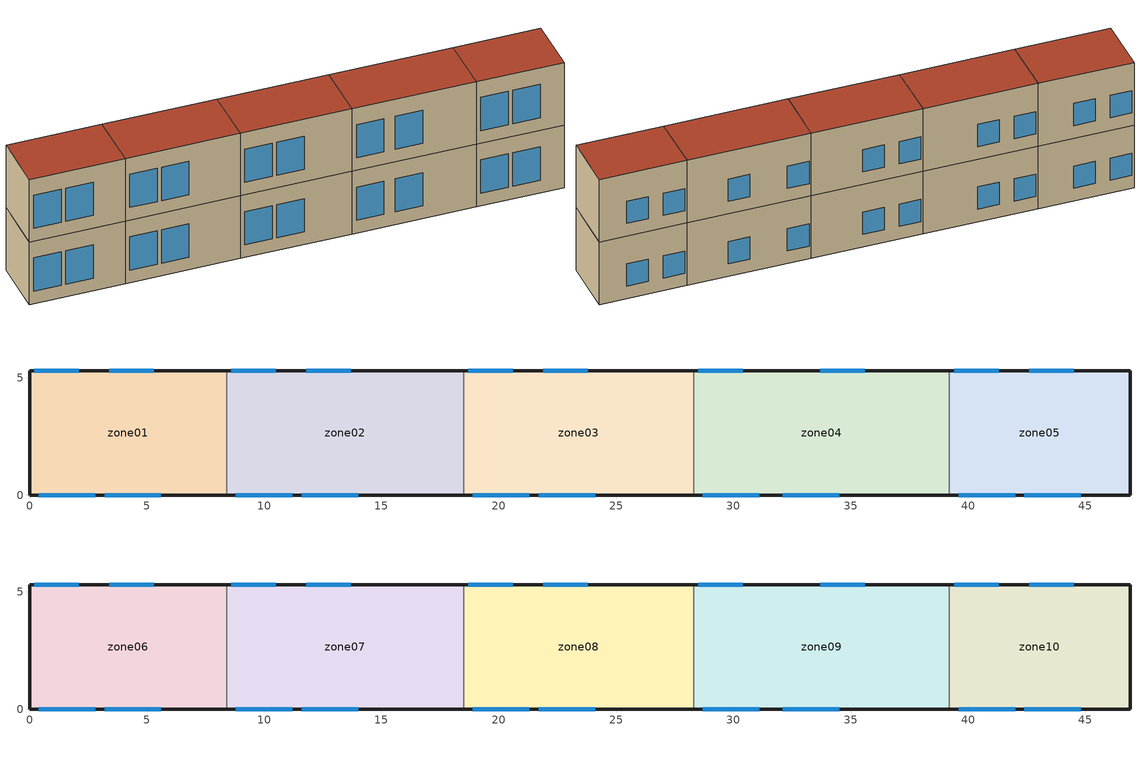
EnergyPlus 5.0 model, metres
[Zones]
zone01
 floor ground (GROUND_FLOOR): 8.4,5.3 8.4,0 0,0 0,5.3 z0
 wall outside (EXT_WALL): 8.4,5.3 0,5.3 0,0 8.4,0 z0:6.2
 wall to zone02 (ADJ_WALL): 8.4,0 8.4,5.3 z0:6.2
 window (EXT_WINDOW1): 0.4,0 2.8,0 / 3.2,0 5.6,0 z1.25:4.55; 2.1,5.3 0.2,5.3 / 5.3,5.3 3.4,5.3 z1.25:3.45
 ceiling to zone06 (ADJ_CEILING): 0,5.3 0,0 8.4,0 8.4,5.3 z6.2
zone02
 floor ground (GROUND_FLOOR): 18.5,5.3 18.5,0 8.4,0 8.4,5.3 z0
 wall outside (EXT_WALL): 18.5,5.3 8.4,5.3 / 8.4,0 18.5,0 z0:6.2
 wall to zone03 (ADJ_WALL): 18.5,0 18.5,5.3 z0:6.2
 wall to zone01 (ADJ_WALL): 8.4,5.3 8.4,0 z0:6.2
 window (EXT_WINDOW1): 8.8,0 11.2,0 / 11.6,0 14,0 z1.25:4.55; 10.5,5.3 8.6,5.3 / 13.7,5.3 11.8,5.3 z1.25:3.45
 ceiling to zone07 (ADJ_CEILING): 8.4,5.3 8.4,0 18.5,0 18.5,5.3 z6.2
zone03
 floor ground (GROUND_FLOOR): 28.3,5.3 28.3,0 18.5,0 18.5,5.3 z0
 wall outside (EXT_WALL): 28.3,5.3 18.5,5.3 / 18.5,0 28.3,0 z0:6.2
 wall to zone04 (ADJ_WALL): 28.3,0 28.3,5.3 z0:6.2
 wall to zone02 (ADJ_WALL): 18.5,5.3 18.5,0 z0:6.2
 window (EXT_WINDOW1): 18.9,0 21.3,0 / 21.7,0 24.1,0 z1.25:4.55; 20.6,5.3 18.7,5.3 / 23.8,5.3 21.9,5.3 z1.25:3.45
 ceiling to zone08 (ADJ_CEILING): 18.5,5.3 18.5,0 28.3,0 28.3,5.3 z6.2
zone04
 floor ground (GROUND_FLOOR): 39.2,5.3 39.2,0 28.3,0 28.3,5.3 z0
 wall outside (EXT_WALL): 39.2,5.3 28.3,5.3 / 28.3,0 39.2,0 z0:6.2
 wall to zone05 (ADJ_WALL): 39.2,0 39.2,5.3 z0:6.2
 wall to zone03 (ADJ_WALL): 28.3,5.3 28.3,0 z0:6.2
 window (EXT_WINDOW1): 28.7,0 31.1,0 / 32.1,0 34.5,0 z1.25:4.55; 30.4,5.3 28.5,5.3 / 35.6,5.3 33.7,5.3 z1.25:3.45
 ceiling to zone09 (ADJ_CEILING): 28.3,5.3 28.3,0 39.2,0 39.2,5.3 z6.2
zone05
 floor ground (GROUND_FLOOR): 46.9,5.3 46.9,0 39.2,0 39.2,5.3 z0
 wall outside (EXT_WALL): 39.2,0 46.9,0 46.9,5.3 39.2,5.3 z0:6.2
 wall to zone04 (ADJ_WALL): 39.2,5.3 39.2,0 z0:6.2
 window (EXT_WINDOW1): 39.6,0 42,0 / 42.4,0 44.8,0 z1.25:4.55; 41.3,5.3 39.4,5.3 / 44.5,5.3 42.6,5.3 z1.25:3.45
 ceiling to zone10 (ADJ_CEILING): 39.2,5.3 39.2,0 46.9,0 46.9,5.3 z6.2
zone06
 floor to zone01 (ADJ_CEILING): 8.4,5.3 8.4,0 0,0 0,5.3 z6.2
 wall outside (EXT_WALL): 8.4,5.3 0,5.3 0,0 8.4,0 z6.2:12.4
 wall to zone07 (ADJ_WALL): 8.4,0 8.4,5.3 z6.2:12.4
 window (EXT_WINDOW1): 0.4,0 2.8,0 / 3.2,0 5.6,0 z7.45:10.75; 2.1,5.3 0.2,5.3 / 5.3,5.3 3.4,5.3 z7.45:9.65
 roof outside (EXT_ROOF): 0,5.3 0,0 8.4,0 8.4,5.3 z12.4
zone07
 floor to zone02 (ADJ_CEILING): 18.5,5.3 18.5,0 8.4,0 8.4,5.3 z6.2
 wall outside (EXT_WALL): 18.5,5.3 8.4,5.3 / 8.4,0 18.5,0 z6.2:12.4
 wall to zone08 (ADJ_WALL): 18.5,0 18.5,5.3 z6.2:12.4
 wall to zone06 (ADJ_WALL): 8.4,5.3 8.4,0 z6.2:12.4
 window (EXT_WINDOW1): 8.8,0 11.2,0 / 11.6,0 14,0 z7.45:10.75; 10.5,5.3 8.6,5.3 / 13.7,5.3 11.8,5.3 z7.45:9.65
 roof outside (EXT_ROOF): 8.4,5.3 8.4,0 18.5,0 18.5,5.3 z12.4
zone08
 floor to zone03 (ADJ_CEILING): 28.3,5.3 28.3,0 18.5,0 18.5,5.3 z6.2
 wall outside (EXT_WALL): 28.3,5.3 18.5,5.3 / 18.5,0 28.3,0 z6.2:12.4
 wall to zone09 (ADJ_WALL): 28.3,0 28.3,5.3 z6.2:12.4
 wall to zone07 (ADJ_WALL): 18.5,5.3 18.5,0 z6.2:12.4
 window (EXT_WINDOW1): 18.9,0 21.3,0 / 21.7,0 24.1,0 z7.45:10.75; 20.6,5.3 18.7,5.3 / 23.8,5.3 21.9,5.3 z7.45:9.65
 roof outside (EXT_ROOF): 18.5,5.3 18.5,0 28.3,0 28.3,5.3 z12.4
zone09
 floor to zone04 (ADJ_CEILING): 39.2,5.3 39.2,0 28.3,0 28.3,5.3 z6.2
 wall outside (EXT_WALL): 39.2,5.3 28.3,5.3 / 28.3,0 39.2,0 z6.2:12.4
 wall to zone10 (ADJ_WALL): 39.2,0 39.2,5.3 z6.2:12.4
 wall to zone08 (ADJ_WALL): 28.3,5.3 28.3,0 z6.2:12.4
 window (EXT_WINDOW1): 28.7,0 31.1,0 / 32.1,0 34.5,0 z7.45:10.75; 30.4,5.3 28.5,5.3 / 35.6,5.3 33.7,5.3 z7.45:9.65
 roof outside (EXT_ROOF): 28.3,5.3 28.3,0 39.2,0 39.2,5.3 z12.4
zone10
 floor to zone05 (ADJ_CEILING): 46.9,5.3 46.9,0 39.2,0 39.2,5.3 z6.2
 wall outside (EXT_WALL): 39.2,0 46.9,0 46.9,5.3 39.2,5.3 z6.2:12.4
 wall to zone09 (ADJ_WALL): 39.2,5.3 39.2,0 z6.2:12.4
 window (EXT_WINDOW1): 39.6,0 42,0 / 42.4,0 44.8,0 z7.45:10.75; 41.3,5.3 39.4,5.3 / 44.5,5.3 42.6,5.3 z7.45:9.65
 roof outside (EXT_ROOF): 39.2,5.3 39.2,0 46.9,0 46.9,5.3 z12.4
[Building]
TRNSYS18: North Axis {deg}=0; Terrain=City; Loads Convergence Tolerance Value=0; Temperature Convergence Tolerance Value {deltaC}=0; Solar Distribution=FullInteriorAndExterior; Maximum Number of Warmup Days=0
[Site:Location]
not used: Latitude {deg}=0; Longitude {deg}=0; Time Zone {hr}=0; Elevation {m}=0
[Construction]
GROUND_FLOOR; EXT_WALL; EXT_ROOF; ADJ_WALL; ADJ_CEILING; EXT_WINDOW1: 
[WindowProperty:ShadingControl]
ESHADE=0; ISHADE=INPUT 1*MAX_ISHADE : SHADECNTRL=ISHADE_INTERNAL
[SurfaceProperty:OtherSideCoefficients]
BOUNDARY=IDENTICAL; BOUNDARY=INPUT 1*TBOUNDARY; BOUNDARY=INPUT 1*TBOUNDARY_2; BOUNDARY=INPUT 1*TBOUNDARY_3; BOUNDARY=INPUT 1*TGROUND; BOUNDARY=20; BOUNDARY=15
[Zone] Multiplier=1
zone01; zone02; zone03; zone04; zone05; zone06; zone07; zone08; zone09; zone10
